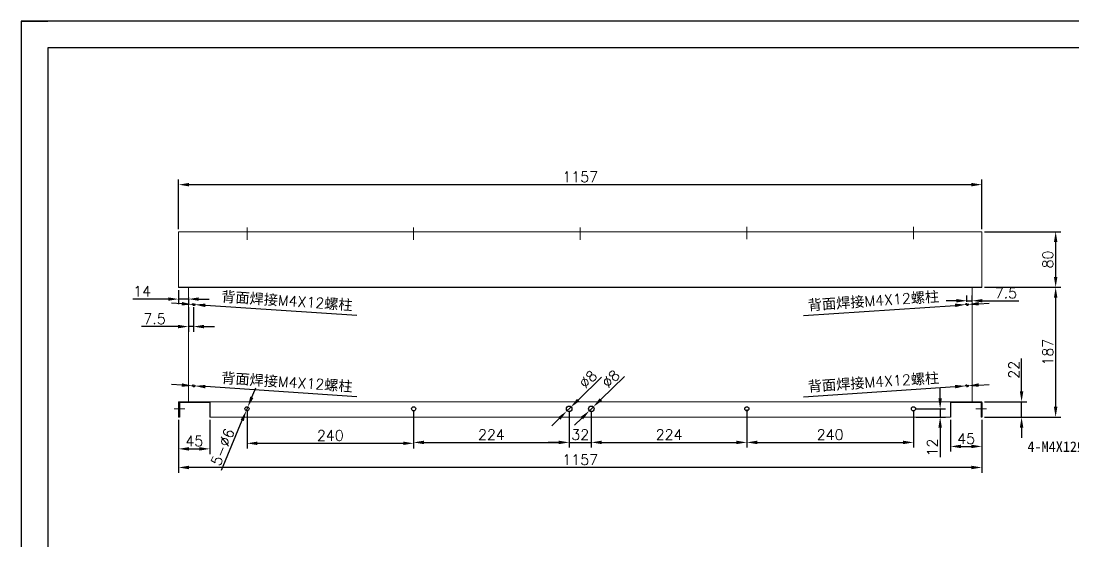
# Model space of a CAD drawing. Header units: millimetres. Extents: x -30327 to 34858, y 4015 to 75103.
# Drawn here: x 8311 to 9827, y 53630 to 54378 of the extents above; entities that cross this region are included whole.
import ezdxf

# ---------------------------------------------------------------- set-up
doc = ezdxf.new("R2010")
doc.units = ezdxf.units.MM
doc.linetypes.add('CENTER2', pattern=[28.575, 19.05, -3.175, 3.175, -3.175])
doc.linetypes.add('HIDDEN2', pattern=[4.7625, 3.175, -1.5875])
doc.layers.add('cen', color=1, linetype='CENTER2', lineweight=9)
doc.layers.add('dim', color=2, linetype='Continuous', lineweight=9)
doc.layers.add('hidden', color=3, linetype='HIDDEN2')
doc.layers.add('print', color=30, linetype='Continuous')
doc.styles.add('GB', font='GBENOR.SHX', dxfattribs={"bigfont": 'gbcbig.shx'})
doc.styles.add('HZ', font='')
doc.styles.get("Standard").update_dxf_attribs({"font": 'txt', "bigfont": 'gbcbig.shx'})
doc.styles.get('HZ').set_extended_font_data('SimSun')
doc.dimstyles.new('1-6', dxfattribs={"dimscale": 6, "dimtxt": 2.5, "dimasz": 2.5, "dimexe": 1.25, "dimexo": 0.625, "dimtad": 1, "dimdsep": 46, "dimtxsty": 'Standard', "dimcen": 2.5, "dimadec": 0, "dimazin": 0, "dimtfac": 1, "dimtmove": 0, "dimatfit": 3, "dimfxl": 0, "dimarcsym": 0})

# ---------------------------------------------------------------- blocks, each defined once
blk = doc.blocks.new('*D543')
at = {"layer": 'Defpoints', "color": 0}
for p in [(9695.5, 54142.8), (8538.5, 54075), (9695.5, 54075)]:
    blk.add_point(p, dxfattribs=at)
at = {"layer": 'dim', "color": 0, "lineweight": -2}
for p, q in [((8538.5, 54078.7), (8538.5, 54150.3)), ((9695.5, 54078.7), (9695.5, 54150.3)), ((8553.5, 54142.8), (9680.5, 54142.8))]:
    blk.add_line(p, q, dxfattribs=at)
at = {"layer": 'dim', "color": 0}
for points in [[(8553.5, 54145.3), (8553.5, 54140.3), (8538.5, 54142.8)], [(9680.5, 54145.3), (9680.5, 54140.3), (9695.5, 54142.8)]]:
    blk.add_solid(points, dxfattribs=at)
at = {"layer": 'dim', "color": 0, "insert": (9117, 54154), "char_height": 15, "attachment_point": 5}
blk.add_mtext('1157', dxfattribs=at)
blk = doc.blocks.new('*D276')
at = {"layer": 'Defpoints', "color": 0}
for p in [(9695.5, 54075), (9695.5, 53995), (9801.9, 53995)]:
    blk.add_point(p, dxfattribs=at)
at = {"layer": 'dim', "color": 0, "lineweight": -2}
for p, q in [((9699.3, 54075), (9809.4, 54075)), ((9801.9, 54060), (9801.9, 54010)), ((9699.3, 53995), (9809.4, 53995))]:
    blk.add_line(p, q, dxfattribs=at)
at = {"layer": 'dim', "color": 0}
for points in [[(9799.4, 54060), (9804.4, 54060), (9801.9, 54075)], [(9799.4, 54010), (9804.4, 54010), (9801.9, 53995)]]:
    blk.add_solid(points, dxfattribs=at)
at = {"layer": 'dim', "color": 0, "insert": (9790.6, 54035), "char_height": 15, "attachment_point": 5, "rotation": 90}
blk.add_mtext('80', dxfattribs=at)
blk = doc.blocks.new('*D550')
at = {"layer": 'Defpoints', "color": 0}
for p in [(8538.5, 53994.5), (8552.5, 53983.8), (8552.5, 53978)]:
    blk.add_point(p, dxfattribs=at)
at = {"layer": 'dim', "color": 0, "lineweight": -2}
for p, q in [((8523.5, 53978), (8472.3, 53978)), ((8538.5, 53990.7), (8538.5, 53970.5)), ((8552.5, 53978), (8538.5, 53978)), ((8552.5, 53980.1), (8552.5, 53970.5)), ((8567.5, 53978), (8582.5, 53978))]:
    blk.add_line(p, q, dxfattribs=at)
at = {"layer": 'dim', "color": 0}
for points in [[(8523.5, 53980.5), (8523.5, 53975.5), (8538.5, 53978)], [(8567.5, 53980.5), (8567.5, 53975.5), (8552.5, 53978)]]:
    blk.add_solid(points, dxfattribs=at)
at = {"layer": 'dim', "color": 0, "insert": (8486, 53989.3), "char_height": 15, "attachment_point": 5}
blk.add_mtext('14', dxfattribs=at)
blk = doc.blocks.new('*D279')
at = {"layer": 'Defpoints', "color": 0}
for p in [(9695.5, 53995), (9695.5, 53808), (9801.9, 53808)]:
    blk.add_point(p, dxfattribs=at)
at = {"layer": 'dim', "color": 0, "lineweight": -2}
for p, q in [((9699.3, 53995), (9809.4, 53995)), ((9801.9, 53980), (9801.9, 53823)), ((9699.3, 53808), (9809.4, 53808))]:
    blk.add_line(p, q, dxfattribs=at)
at = {"layer": 'dim', "color": 0}
for points in [[(9799.4, 53980), (9804.4, 53980), (9801.9, 53995)], [(9799.4, 53823), (9804.4, 53823), (9801.9, 53808)]]:
    blk.add_solid(points, dxfattribs=at)
at = {"layer": 'dim', "color": 0, "insert": (9790.6, 53901.5), "char_height": 15, "attachment_point": 5, "rotation": 90}
blk.add_mtext('187', dxfattribs=at)
blk = doc.blocks.new('*D292')
at = {"layer": 'Defpoints', "color": 0}
for p in [(8538.5, 53808), (9695.5, 53808), (8538.5, 53735.5)]:
    blk.add_point(p, dxfattribs=at)
at = {"layer": 'dim', "color": 0, "lineweight": -2}
for p, q in [((8538.5, 53804.2), (8538.5, 53728)), ((9695.5, 53804.2), (9695.5, 53728)), ((9680.5, 53735.5), (8553.5, 53735.5))]:
    blk.add_line(p, q, dxfattribs=at)
at = {"layer": 'dim', "color": 0}
for points in [[(8553.5, 53738), (8553.5, 53733), (8538.5, 53735.5)], [(9680.5, 53738), (9680.5, 53733), (9695.5, 53735.5)]]:
    blk.add_solid(points, dxfattribs=at)
at = {"layer": 'dim', "color": 0, "insert": (9117, 53746.8), "char_height": 15, "attachment_point": 5}
blk.add_mtext('1157', dxfattribs=at)
blk = doc.blocks.new('*D293')
at = {"layer": 'Defpoints', "color": 0}
for p in [(8538.5, 53808), (8583.5, 53808), (8583.5, 53762.3)]:
    blk.add_point(p, dxfattribs=at)
at = {"layer": 'dim', "color": 0, "lineweight": -2}
for p, q in [((8538.5, 53804.2), (8538.5, 53754.8)), ((8583.5, 53804.2), (8583.5, 53754.8)), ((8553.5, 53762.3), (8568.5, 53762.3))]:
    blk.add_line(p, q, dxfattribs=at)
at = {"layer": 'dim', "color": 0}
for points in [[(8553.5, 53764.8), (8553.5, 53759.8), (8538.5, 53762.3)], [(8568.5, 53764.8), (8568.5, 53759.8), (8583.5, 53762.3)]]:
    blk.add_solid(points, dxfattribs=at)
at = {"layer": 'dim', "color": 0, "insert": (8561, 53773.6), "char_height": 15, "attachment_point": 5}
blk.add_mtext('45', dxfattribs=at)
blk = doc.blocks.new('*D294')
at = {"layer": 'Defpoints', "color": 0}
for p in [(9650.5, 53808), (9695.5, 53804.2), (9695.5, 53765.8)]:
    blk.add_point(p, dxfattribs=at)
at = {"layer": 'dim', "color": 0, "lineweight": -2}
for p, q in [((9650.5, 53804.2), (9650.5, 53758.3)), ((9695.5, 53800.5), (9695.5, 53758.3)), ((9665.5, 53765.8), (9680.5, 53765.8))]:
    blk.add_line(p, q, dxfattribs=at)
at = {"layer": 'dim', "color": 0}
for points in [[(9665.5, 53768.3), (9665.5, 53763.3), (9650.5, 53765.8)], [(9680.5, 53768.3), (9680.5, 53763.3), (9695.5, 53765.8)]]:
    blk.add_solid(points, dxfattribs=at)
at = {"layer": 'dim', "color": 0, "insert": (9673, 53777), "char_height": 15, "attachment_point": 5}
blk.add_mtext('45', dxfattribs=at)
blk = doc.blocks.new('*D295')
at = {"layer": 'Defpoints', "color": 0}
for p in [(8637, 53820), (8877, 53820), (8877, 53770.3)]:
    blk.add_point(p, dxfattribs=at)
at = {"layer": 'dim', "color": 0, "lineweight": -2}
for p, q in [((8637, 53816.2), (8637, 53762.8)), ((8877, 53816.2), (8877, 53762.8)), ((8652, 53770.3), (8862, 53770.3))]:
    blk.add_line(p, q, dxfattribs=at)
at = {"layer": 'dim', "color": 0}
for points in [[(8652, 53772.8), (8652, 53767.8), (8637, 53770.3)], [(8862, 53772.8), (8862, 53767.8), (8877, 53770.3)]]:
    blk.add_solid(points, dxfattribs=at)
at = {"layer": 'dim', "color": 0, "insert": (8757, 53781.6), "char_height": 15, "attachment_point": 5}
blk.add_mtext('240', dxfattribs=at)
blk = doc.blocks.new('*D296')
at = {"layer": 'Defpoints', "color": 0}
for p in [(9357, 53820), (9597, 53820), (9597, 53771.6)]:
    blk.add_point(p, dxfattribs=at)
at = {"layer": 'dim', "color": 0, "lineweight": -2}
for p, q in [((9357, 53816.2), (9357, 53764.1)), ((9597, 53816.2), (9597, 53764.1)), ((9372, 53771.6), (9582, 53771.6))]:
    blk.add_line(p, q, dxfattribs=at)
at = {"layer": 'dim', "color": 0}
for points in [[(9372, 53774.1), (9372, 53769.1), (9357, 53771.6)], [(9582, 53774.1), (9582, 53769.1), (9597, 53771.6)]]:
    blk.add_solid(points, dxfattribs=at)
at = {"layer": 'dim', "color": 0, "insert": (9477, 53782.8), "char_height": 15, "attachment_point": 5}
blk.add_mtext('240', dxfattribs=at)
blk = doc.blocks.new('*D297')
at = {"layer": 'Defpoints', "color": 0}
for p in [(9597, 53820), (9597, 53808), (9635.5, 53808)]:
    blk.add_point(p, dxfattribs=at)
at = {"layer": 'dim', "color": 0, "lineweight": -2}
for p, q in [((9635.5, 53835), (9635.5, 53850)), ((9600.8, 53820), (9643, 53820)), ((9635.5, 53820), (9635.5, 53808)), ((9600.8, 53808), (9643, 53808)), ((9635.5, 53793), (9635.5, 53750.5))]:
    blk.add_line(p, q, dxfattribs=at)
at = {"layer": 'dim', "color": 0}
for points in [[(9633, 53835), (9638, 53835), (9635.5, 53820)], [(9633, 53793), (9638, 53793), (9635.5, 53808)]]:
    blk.add_solid(points, dxfattribs=at)
at = {"layer": 'dim', "color": 0, "insert": (9624.3, 53764.2), "char_height": 15, "attachment_point": 5, "rotation": 90}
blk.add_mtext('12', dxfattribs=at)
blk = doc.blocks.new('*D298')
at = {"layer": 'Defpoints', "color": 0}
for p in [(8635.9, 53817.2), (8638.2, 53822.8)]:
    blk.add_point(p, dxfattribs=at)
at = {"layer": 'dim', "color": 0, "lineweight": -2}
for p, q in [((8644, 53836.6), (8649.7, 53850.4)), ((8638.2, 53822.8), (8635.9, 53817.2)), ((8600.3, 53731.8), (8630.1, 53803.4))]:
    blk.add_line(p, q, dxfattribs=at)
at = {"layer": 'dim', "color": 0}
for points in [[(8641.6, 53837.6), (8646.3, 53835.6), (8638.2, 53822.8)], [(8627.8, 53804.3), (8632.4, 53802.4), (8635.9, 53817.2)]]:
    blk.add_solid(points, dxfattribs=at)
at = {"layer": 'dim', "color": 0, "insert": (8601.9, 53765), "char_height": 15, "attachment_point": 5, "rotation": 67.3717}
blk.add_mtext('5-∅6', dxfattribs=at)
blk = doc.blocks.new('*D313')
at = {"layer": 'Defpoints', "color": 0}
for p in [(9695.5, 53830), (9752.8, 53830), (9695.5, 53808)]:
    blk.add_point(p, dxfattribs=at)
at = {"layer": 'dim', "color": 0, "lineweight": -2}
for p, q in [((9752.8, 53845), (9752.8, 53892.5)), ((9699.3, 53830), (9760.3, 53830)), ((9752.8, 53808), (9752.8, 53830)), ((9699.3, 53808), (9760.3, 53808)), ((9752.8, 53793), (9752.8, 53778))]:
    blk.add_line(p, q, dxfattribs=at)
at = {"layer": 'dim', "color": 0}
for points in [[(9750.3, 53845), (9755.3, 53845), (9752.8, 53830)], [(9750.3, 53793), (9755.3, 53793), (9752.8, 53808)]]:
    blk.add_solid(points, dxfattribs=at)
at = {"layer": 'dim', "color": 0, "insert": (9741.6, 53876.2), "char_height": 15, "attachment_point": 5, "rotation": 90}
blk.add_mtext('22', dxfattribs=at)
blk = doc.blocks.new('*D1009')
at = {"layer": 'Defpoints', "color": 0}
for p in [(9674, 53970.1), (9681.5, 53975.6), (9681.5, 53970.1)]:
    blk.add_point(p, dxfattribs=at)
at = {"layer": 'dim', "color": 0, "lineweight": -2}
for p, q in [((9674, 53973.9), (9674, 53983.1)), ((9681.5, 53973.9), (9681.5, 53983.1)), ((9659, 53975.6), (9644, 53975.6)), ((9674, 53975.6), (9681.5, 53975.6)), ((9696.5, 53975.6), (9749, 53975.6))]:
    blk.add_line(p, q, dxfattribs=at)
at = {"layer": 'dim', "color": 0}
for points in [[(9659, 53978.1), (9659, 53973.1), (9674, 53975.6)], [(9696.5, 53978.1), (9696.5, 53973.1), (9681.5, 53975.6)]]:
    blk.add_solid(points, dxfattribs=at)
at = {"layer": 'dim', "color": 0, "insert": (9730.3, 53986.8), "char_height": 15, "attachment_point": 5}
blk.add_mtext('7.5', dxfattribs=at)
blk = doc.blocks.new('*D1010')
at = {"layer": 'Defpoints', "color": 0}
for p in [(9672, 53970), (9676, 53970.3)]:
    blk.add_point(p, dxfattribs=at)
at = {"layer": 'dim', "color": 0, "lineweight": -2}
for p, q in [((9438.8, 53954.3), (9657.1, 53969)), ((9676, 53970.3), (9672, 53970)), ((9691, 53971.3), (9706, 53972.3))]:
    blk.add_line(p, q, dxfattribs=at)
at = {"layer": 'dim', "color": 0}
for points in [[(9656.9, 53971.5), (9657.2, 53966.5), (9672, 53970)], [(9690.8, 53973.8), (9691.2, 53968.8), (9676, 53970.3)]]:
    blk.add_solid(points, dxfattribs=at)
at = {"layer": 'dim', "color": 0, "insert": (9539.5, 53974.8), "char_height": 15, "attachment_point": 5, "rotation": 3.8559}
blk.add_mtext('{\\fSimSun|b0|i0|c134|p2;背面焊接}M4X12{\\fSimSun|b0|i0|c134|p2;螺柱}', dxfattribs=at)
blk = doc.blocks.new('*D1011')
at = {"layer": 'Defpoints', "color": 0}
for p in [(9672, 53852.9), (9676, 53853.2)]:
    blk.add_point(p, dxfattribs=at)
at = {"layer": 'dim', "color": 0, "lineweight": -2}
for p, q in [((9438.8, 53837.2), (9657.1, 53851.9)), ((9676, 53853.2), (9672, 53852.9)), ((9691, 53854.2), (9706, 53855.2))]:
    blk.add_line(p, q, dxfattribs=at)
at = {"layer": 'dim', "color": 0}
for points in [[(9690.8, 53856.7), (9691.2, 53851.7), (9676, 53853.2)], [(9656.9, 53854.4), (9657.2, 53849.4), (9672, 53852.9)]]:
    blk.add_solid(points, dxfattribs=at)
at = {"layer": 'dim', "color": 0, "insert": (9539.5, 53857.7), "char_height": 15, "attachment_point": 5, "rotation": 3.8559}
blk.add_mtext('{\\fSimSun|b0|i0|c134|p2;背面焊接}M4X12{\\fSimSun|b0|i0|c134|p2;螺柱}', dxfattribs=at)
blk = doc.blocks.new('*D1012')
at = {"layer": 'Defpoints', "color": 0}
for p in [(8558, 53853.2), (8562, 53852.9)]:
    blk.add_point(p, dxfattribs=at)
at = {"layer": 'dim', "color": 0, "lineweight": -2}
for p, q in [((8543.1, 53854.2), (8528.1, 53855.2)), ((8558, 53853.2), (8562, 53852.9)), ((8795.2, 53837.2), (8577, 53851.9))]:
    blk.add_line(p, q, dxfattribs=at)
at = {"layer": 'dim', "color": 0}
for points in [[(8543.2, 53856.7), (8542.9, 53851.7), (8558, 53853.2)], [(8577.2, 53854.4), (8576.8, 53849.4), (8562, 53852.9)]]:
    blk.add_solid(points, dxfattribs=at)
at = {"layer": 'dim', "color": 0, "insert": (8694.5, 53857.7), "char_height": 15, "attachment_point": 5, "rotation": 356.1441}
blk.add_mtext('{\\fSimSun|b0|i0|c134|p2;背面焊接}M4X12{\\fSimSun|b0|i0|c134|p2;螺柱}', dxfattribs=at)
blk = doc.blocks.new('*D1013')
at = {"layer": 'Defpoints', "color": 0}
for p in [(8552.5, 53970.1), (8560, 53970.1), (8552.5, 53938.4)]:
    blk.add_point(p, dxfattribs=at)
at = {"layer": 'dim', "color": 0, "lineweight": -2}
for p, q in [((8552.5, 53966.4), (8552.5, 53930.9)), ((8560, 53966.4), (8560, 53930.9)), ((8537.5, 53938.4), (8485, 53938.4)), ((8560, 53938.4), (8552.5, 53938.4)), ((8575, 53938.4), (8590, 53938.4))]:
    blk.add_line(p, q, dxfattribs=at)
at = {"layer": 'dim', "color": 0}
for points in [[(8537.5, 53940.9), (8537.5, 53935.9), (8552.5, 53938.4)], [(8575, 53940.9), (8575, 53935.9), (8560, 53938.4)]]:
    blk.add_solid(points, dxfattribs=at)
at = {"layer": 'dim', "color": 0, "insert": (8503.8, 53949.6), "char_height": 15, "attachment_point": 5}
blk.add_mtext('7.5', dxfattribs=at)
blk = doc.blocks.new('*D1014')
at = {"layer": 'Defpoints', "color": 0}
for p in [(8558, 53970.3), (8562, 53970)]:
    blk.add_point(p, dxfattribs=at)
at = {"layer": 'dim', "color": 0, "lineweight": -2}
for p, q in [((8543.1, 53971.3), (8528.1, 53972.3)), ((8558, 53970.3), (8562, 53970)), ((8795.2, 53954.3), (8577, 53969))]:
    blk.add_line(p, q, dxfattribs=at)
at = {"layer": 'dim', "color": 0}
for points in [[(8543.2, 53973.8), (8542.9, 53968.8), (8558, 53970.3)], [(8577.2, 53971.5), (8576.8, 53966.5), (8562, 53970)]]:
    blk.add_solid(points, dxfattribs=at)
at = {"layer": 'dim', "color": 0, "insert": (8694.5, 53974.8), "char_height": 15, "attachment_point": 5, "rotation": 356.1441}
blk.add_mtext('{\\fSimSun|b0|i0|c134|p2;背面焊接}M4X12{\\fSimSun|b0|i0|c134|p2;螺柱}', dxfattribs=at)
blk = doc.blocks.new('*D1339')
at = {"layer": 'Defpoints', "color": 0}
for p in [(8877, 53820), (9101, 53820), (9101, 53771.6)]:
    blk.add_point(p, dxfattribs=at)
at = {"layer": 'dim', "color": 0, "lineweight": -2}
for p, q in [((8877, 53816.2), (8877, 53764.1)), ((9101, 53816.2), (9101, 53764.1)), ((8892, 53771.6), (9086, 53771.6))]:
    blk.add_line(p, q, dxfattribs=at)
at = {"layer": 'dim', "color": 0}
for points in [[(8892, 53774.1), (8892, 53769.1), (8877, 53771.6)], [(9086, 53774.1), (9086, 53769.1), (9101, 53771.6)]]:
    blk.add_solid(points, dxfattribs=at)
at = {"layer": 'dim', "color": 0, "insert": (8989, 53782.8), "char_height": 15, "attachment_point": 5}
blk.add_mtext('224', dxfattribs=at)
blk = doc.blocks.new('*D1340')
at = {"layer": 'Defpoints', "color": 0}
for p in [(9133, 53817), (9357, 53823), (9357, 53771.6)]:
    blk.add_point(p, dxfattribs=at)
at = {"layer": 'dim', "color": 0, "lineweight": -2}
for p, q in [((9133, 53813.2), (9133, 53764.1)), ((9357, 53819.2), (9357, 53764.1)), ((9148, 53771.6), (9342, 53771.6))]:
    blk.add_line(p, q, dxfattribs=at)
at = {"layer": 'dim', "color": 0}
for points in [[(9148, 53774.1), (9148, 53769.1), (9133, 53771.6)], [(9342, 53774.1), (9342, 53769.1), (9357, 53771.6)]]:
    blk.add_solid(points, dxfattribs=at)
at = {"layer": 'dim', "color": 0, "insert": (9245, 53782.8), "char_height": 15, "attachment_point": 5}
blk.add_mtext('224', dxfattribs=at)
blk = doc.blocks.new('*D1341')
at = {"layer": 'Defpoints', "color": 0}
for p in [(9101, 53820), (9133, 53820), (9133, 53771.6)]:
    blk.add_point(p, dxfattribs=at)
at = {"layer": 'dim', "color": 0, "lineweight": -2}
for p, q in [((9101, 53816.2), (9101, 53764.1)), ((9133, 53816.2), (9133, 53764.1)), ((9086, 53771.6), (9071, 53771.6)), ((9101, 53771.6), (9133, 53771.6)), ((9148, 53771.6), (9163, 53771.6))]:
    blk.add_line(p, q, dxfattribs=at)
at = {"layer": 'dim', "color": 0}
for points in [[(9086, 53774.1), (9086, 53769.1), (9101, 53771.6)], [(9148, 53774.1), (9148, 53769.1), (9133, 53771.6)]]:
    blk.add_solid(points, dxfattribs=at)
at = {"layer": 'dim', "color": 0, "insert": (9117, 53782.8), "char_height": 15, "attachment_point": 5}
blk.add_mtext('32', dxfattribs=at)
blk = doc.blocks.new('*D1342')
at = {"layer": 'Defpoints', "color": 0}
for p in [(9097.4, 53816.5), (9103.2, 53822.1)]:
    blk.add_point(p, dxfattribs=at)
at = {"layer": 'dim', "color": 0, "lineweight": -2}
for p, q in [((9147.9, 53865.7), (9113.9, 53832.6)), ((9097.4, 53816.5), (9103.2, 53822.1)), ((9086.7, 53806), (9076, 53795.5))]:
    blk.add_line(p, q, dxfattribs=at)
at = {"layer": 'dim', "color": 0}
for points in [[(9112.2, 53834.3), (9115.7, 53830.8), (9103.2, 53822.1)], [(9085, 53807.8), (9088.5, 53804.2), (9097.4, 53816.5)]]:
    blk.add_solid(points, dxfattribs=at)
at = {"layer": 'dim', "color": 0, "insert": (9128.4, 53862.4), "char_height": 15, "attachment_point": 5, "rotation": 44.2954}
blk.add_mtext('∅8', dxfattribs=at)
blk = doc.blocks.new('*D1343')
at = {"layer": 'Defpoints', "color": 0}
for p in [(9130.2, 53817.2), (9135.9, 53822.8)]:
    blk.add_point(p, dxfattribs=at)
at = {"layer": 'dim', "color": 0, "lineweight": -2}
for p, q in [((9180.6, 53866.4), (9146.6, 53833.3)), ((9130.2, 53817.2), (9135.9, 53822.8)), ((9119.4, 53806.7), (9108.7, 53796.2))]:
    blk.add_line(p, q, dxfattribs=at)
at = {"layer": 'dim', "color": 0}
for points in [[(9144.9, 53835), (9148.4, 53831.5), (9135.9, 53822.8)], [(9117.7, 53808.5), (9121.2, 53804.9), (9130.2, 53817.2)]]:
    blk.add_solid(points, dxfattribs=at)
at = {"layer": 'dim', "color": 0, "insert": (9161.1, 53863.1), "char_height": 15, "attachment_point": 5, "rotation": 44.2954}
blk.add_mtext('∅8', dxfattribs=at)
blk = doc.blocks.new('DT-A2-TITLE')
for p, q in [((594, 420), (0, 420)), ((0, 420), (0, 420)), ((0, 420), (0, 0)), ((0, 420), (10, 420)), ((10, 410), (10, 10)), ((584, 410), (10, 410))]:
    blk.add_line(p, q)
at = {"style": 'GB'}
for tag, p, height in [('#设计', (451.96, 38.52), 3.5), ('#品名', (523.32, 37.95), 3.5), ('#审核', (451.99, 28.1), 3.5), ('#图号', (526.67, 27.2), 3.5), ('#材料说明', (442.15, 13.59), 3), ('#数量', (520.33, 14.51), 3.5), ('#版本', (552.92, 14.47), 3.5)]:
    blk.add_attdef(tag, p, '', height=height, dxfattribs=at)

msp = doc.modelspace()

# ---------------------------------------------------------------- linework, layer by layer
at = {"lineweight": 15}
for p, q in [((9695.525, 54074.9837), (8538.525, 54074.9837)), ((8538.525, 54074.9837), (8538.525, 54073.2471)), ((8538.525, 54073.2471), (8538.525, 53995.2888)), ((9695.525, 54074.9837), (9695.525, 54073.2471)), ((9695.525, 54073.2471), (9695.525, 53995.2888)), ((8538.525, 53995.2888), (8538.525, 53994.9473)), ((9695.525, 53995.2888), (8538.525, 53995.2888)), ((8552.525, 53994.9473), (8538.525, 53994.9473)), ((8538.525, 53994.4837), (8538.525, 53994.9473)), ((8552.525, 53994.4837), (8538.525, 53994.4837)), ((8552.525, 53994.768), (8552.525, 53994.9473)), ((9681.525, 53994.768), (8552.525, 53994.768)), ((8552.525, 53829.9837), (8552.525, 53994.768)), ((9681.525, 53994.9473), (9695.525, 53994.9473)), ((9681.525, 53994.9473), (9681.525, 53994.768)), ((9681.525, 53994.768), (9681.525, 53829.9837)), ((9681.525, 53994.4837), (9695.525, 53994.4837)), ((9695.525, 53995.2888), (9695.525, 53994.9473)), ((9695.525, 53994.4837), (9695.525, 53994.9473)), ((8538.525, 53828.9837), (8538.525, 53829.9837)), ((9695.525, 53829.9837), (8538.525, 53829.9837)), ((8583.525, 53828.9837), (8538.525, 53828.9837)), ((9695.525, 53828.9837), (9650.525, 53828.9837)), ((9695.525, 53829.9837), (9695.525, 53828.9837)), ((8539.525, 53807.9837), (8538.525, 53807.9837)), ((8538.525, 53807.9837), (8539.525, 53807.9837)), ((9650.525, 53807.9837), (8583.525, 53807.9837)), ((9695.525, 53807.9837), (9694.525, 53807.9837))]:
    msp.add_line(p, q, dxfattribs=at)
for p, q in [((8538.525, 53828.9837), (8538.525, 53807.9837)), ((8539.525, 53828.9837), (8539.525, 53807.9837)), ((8583.525, 53829.9837), (8583.525, 53807.9837)), ((9650.525, 53829.9837), (9650.525, 53807.9837)), ((9694.525, 53828.9837), (9694.525, 53807.9837)), ((9695.525, 53828.9837), (9695.525, 53807.9837))]:
    msp.add_line(p, q)
for centre, radius in [((8637.025, 53819.9837), 3), ((8877.025, 53819.9837), 3), ((9101.025, 53819.9837), 4), ((9133.025, 53819.9837), 4), ((9357.025, 53819.9837), 3), ((9597.025, 53819.9837), 3)]:
    msp.add_circle(centre, radius)
at = {"layer": 'cen'}
for p, q in [((8637.025, 54081.2236), (8637.025, 54063.1119)), ((8877.025, 54081.2236), (8877.025, 54063.1119)), ((9117.025, 54081.2236), (9117.025, 54063.1119)), ((9357.025, 54082.2236), (9357.025, 54064.1119)), ((9597.025, 54082.2236), (9597.025, 54064.1119)), ((8531.8542, 53819.9837), (8547.1958, 53819.9837)), ((9702.1958, 53819.9837), (9686.8542, 53819.9837))]:
    msp.add_line(p, q, dxfattribs=at)
at = {"layer": 'hidden', "extrusion": (0, -0.707107, 0.707107)}
for centre in [(8560.025, 38162.6544, -38162.6544), (9674.025, 38162.6544, -38162.6544), (8560.025, 38079.8888, -38079.8888), (9674.025, 38079.8888, -38079.8888)]:
    msp.add_circle(centre, 2, dxfattribs=at)
at = {"layer": 'print'}
msp.add_lwpolyline([(8311.4698, 52752.7093), (10610.6775, 52752.7093), (10610.6775, 54378.4117), (8311.4698, 54378.4117)], close=True, dxfattribs=at)

# ---------------------------------------------------------------- block references
at = {"xscale": 3.87072, "yscale": 3.87072, "zscale": 3.87072}
msp.add_blockref('DT-A2-TITLE', (8311.4698, 52752.7093), dxfattribs=at)

# ---------------------------------------------------------------- texts
at = {"layer": 'dim', "insert": (9761.2194, 53773.0137), "char_height": 15, "width": 129.079569, "attachment_point": 1, "style": 'HZ'}
msp.add_mtext('4-M4X12螺柱', dxfattribs=at)

# ---------------------------------------------------------------- dimensions: what is measured, and where the dimension line sits
at = {"layer": 'dim'}
for base, p1, p2, picture, middle in [((9695.525, 54142.7693), (8538.525, 54074.9837), (9695.525, 54074.9837), '*D543', (9117.025, 54154.0193)), ((9681.525, 53975.5976), (9674.025, 53970.1434), (9681.525, 53970.1434), '*D1009', (9730.275, 53986.8476)), ((8877.025, 53770.3498), (8637.025, 53819.9837), (8877.025, 53819.9837), '*D295', (8757.025, 53781.5998)), ((9101.025, 53771.5998), (8877.025, 53819.9837), (9101.025, 53819.9837), '*D1339', (8989.025, 53782.8498)), ((9357.025, 53771.5998), (9133.025, 53816.9837), (9357.025, 53822.9837), '*D1340', (9245.025, 53782.8498)), ((9597.025, 53771.5998), (9357.025, 53819.9837), (9597.025, 53819.9837), '*D296', (9477.025, 53782.8498)), ((8538.525, 53735.5334), (9695.525, 53807.9837), (8538.525, 53807.9837), '*D292', (9117.025, 53746.7834)), ((8583.525, 53762.3006), (8538.525, 53807.9837), (8583.525, 53807.9837), '*D293', (8561.025, 53773.5506)), ((9695.525, 53765.7623), (9650.525, 53807.9837), (9695.525, 53804.2337), '*D294', (9673.025, 53777.0123))]:
    dim = msp.add_linear_dim(base=base, p1=p1, p2=p2, dimstyle='1-6', dxfattribs=at)
    dim.commit()
    dim.dimension.update_dxf_attribs({"geometry": picture, "text_midpoint": middle})
for base, p1, p2, angle, picture, middle in [((9801.8892, 53994.9837), (9695.525, 54074.9837), (9695.525, 53994.9837), 90, '*D276', (9790.6392, 54034.9837)), ((8552.525, 53938.3555), (8560.025, 53970.1434), (8552.525, 53970.1434), 180, '*D1013', (8503.775, 53949.6055)), ((9752.8214, 53829.9837), (9695.525, 53807.9837), (9695.525, 53829.9837), 90, '*D313', (9741.5714, 53876.2337)), ((9635.5499, 53807.9837), (9597.025, 53819.9837), (9597.025, 53807.9837), 90, '*D297', (9624.2999, 53764.2337))]:
    dim = msp.add_linear_dim(base=base, p1=p1, p2=p2, angle=angle, dimstyle='1-6', dxfattribs=at)
    dim.commit()
    dim.dimension.update_dxf_attribs({"geometry": picture, "text_midpoint": middle})
for base, p1, p2, picture, middle in [((8552.525, 53978.0342), (8538.525, 53994.4837), (8552.525, 53983.8002), '*D550', (8486.025, 53978.0342)), ((9133.025, 53771.5998), (9101.025, 53819.9837), (9133.025, 53819.9837), '*D1341', (9117.025, 53771.5998))]:
    dim = msp.add_linear_dim(base=base, p1=p1, p2=p2, dimstyle='1-6', dxfattribs=at)
    dim.commit()
    dim.dimension.update_dxf_attribs({"geometry": picture, "text_midpoint": middle, "dimtype": 160})
dim = msp.add_linear_dim(base=(9801.8892, 53807.9837), p1=(9695.525, 53994.9837), p2=(9695.525, 53807.9837), angle=90, dimstyle='1-6', override={"dimtmove": 1}, dxfattribs=at)
dim.commit()
dim.dimension.update_dxf_attribs({"geometry": '*D279', "text_midpoint": (9790.6392, 53901.4837)})
for p1, p2, text, picture, middle in [((8558.0295, 53970.2779), (8562.0205, 53970.0089), '{\\fSimSun|b0|i0|c134|p2;背面焊接}M4X12{\\fSimSun|b0|i0|c134|p2;螺柱}', '*D1014', (8694.5191, 53974.7761)), ((9676.0205, 53970.2779), (9672.0295, 53970.0089), '{\\fSimSun|b0|i0|c134|p2;背面焊接}M4X12{\\fSimSun|b0|i0|c134|p2;螺柱}', '*D1010', (9539.5309, 53974.7761)), ((8558.0295, 53853.2163), (8562.0205, 53852.9473), '{\\fSimSun|b0|i0|c134|p2;背面焊接}M4X12{\\fSimSun|b0|i0|c134|p2;螺柱}', '*D1012', (8694.5191, 53857.7145)), ((9676.0205, 53853.2163), (9672.0295, 53852.9473), '{\\fSimSun|b0|i0|c134|p2;背面焊接}M4X12{\\fSimSun|b0|i0|c134|p2;螺柱}', '*D1011', (9539.5309, 53857.7145)), ((8638.1792, 53822.7528), (8635.8707, 53817.2147), '5-<>', '*D298', (8601.9208, 53765.0081))]:
    dim = msp.add_diameter_dim_2p(p1=p1, p2=p2, text=text, dimstyle='1-6', dxfattribs=at)
    dim.commit()
    dim.dimension.update_dxf_attribs({"geometry": picture, "text_midpoint": middle})
for p1, p2, picture, middle in [((9097.4463, 53816.4919), (9103.1722, 53822.0788), '*D1342', (9128.4191, 53862.43)), ((9130.162, 53817.1903), (9135.888, 53822.7772), '*D1343', (9161.1349, 53863.1284))]:
    dim = msp.add_diameter_dim_2p(p1=p1, p2=p2, dimstyle='1-6', dxfattribs=at)
    dim.commit()
    dim.dimension.update_dxf_attribs({"geometry": picture, "text_midpoint": middle})

doc.saveas('drawing.dxf')
